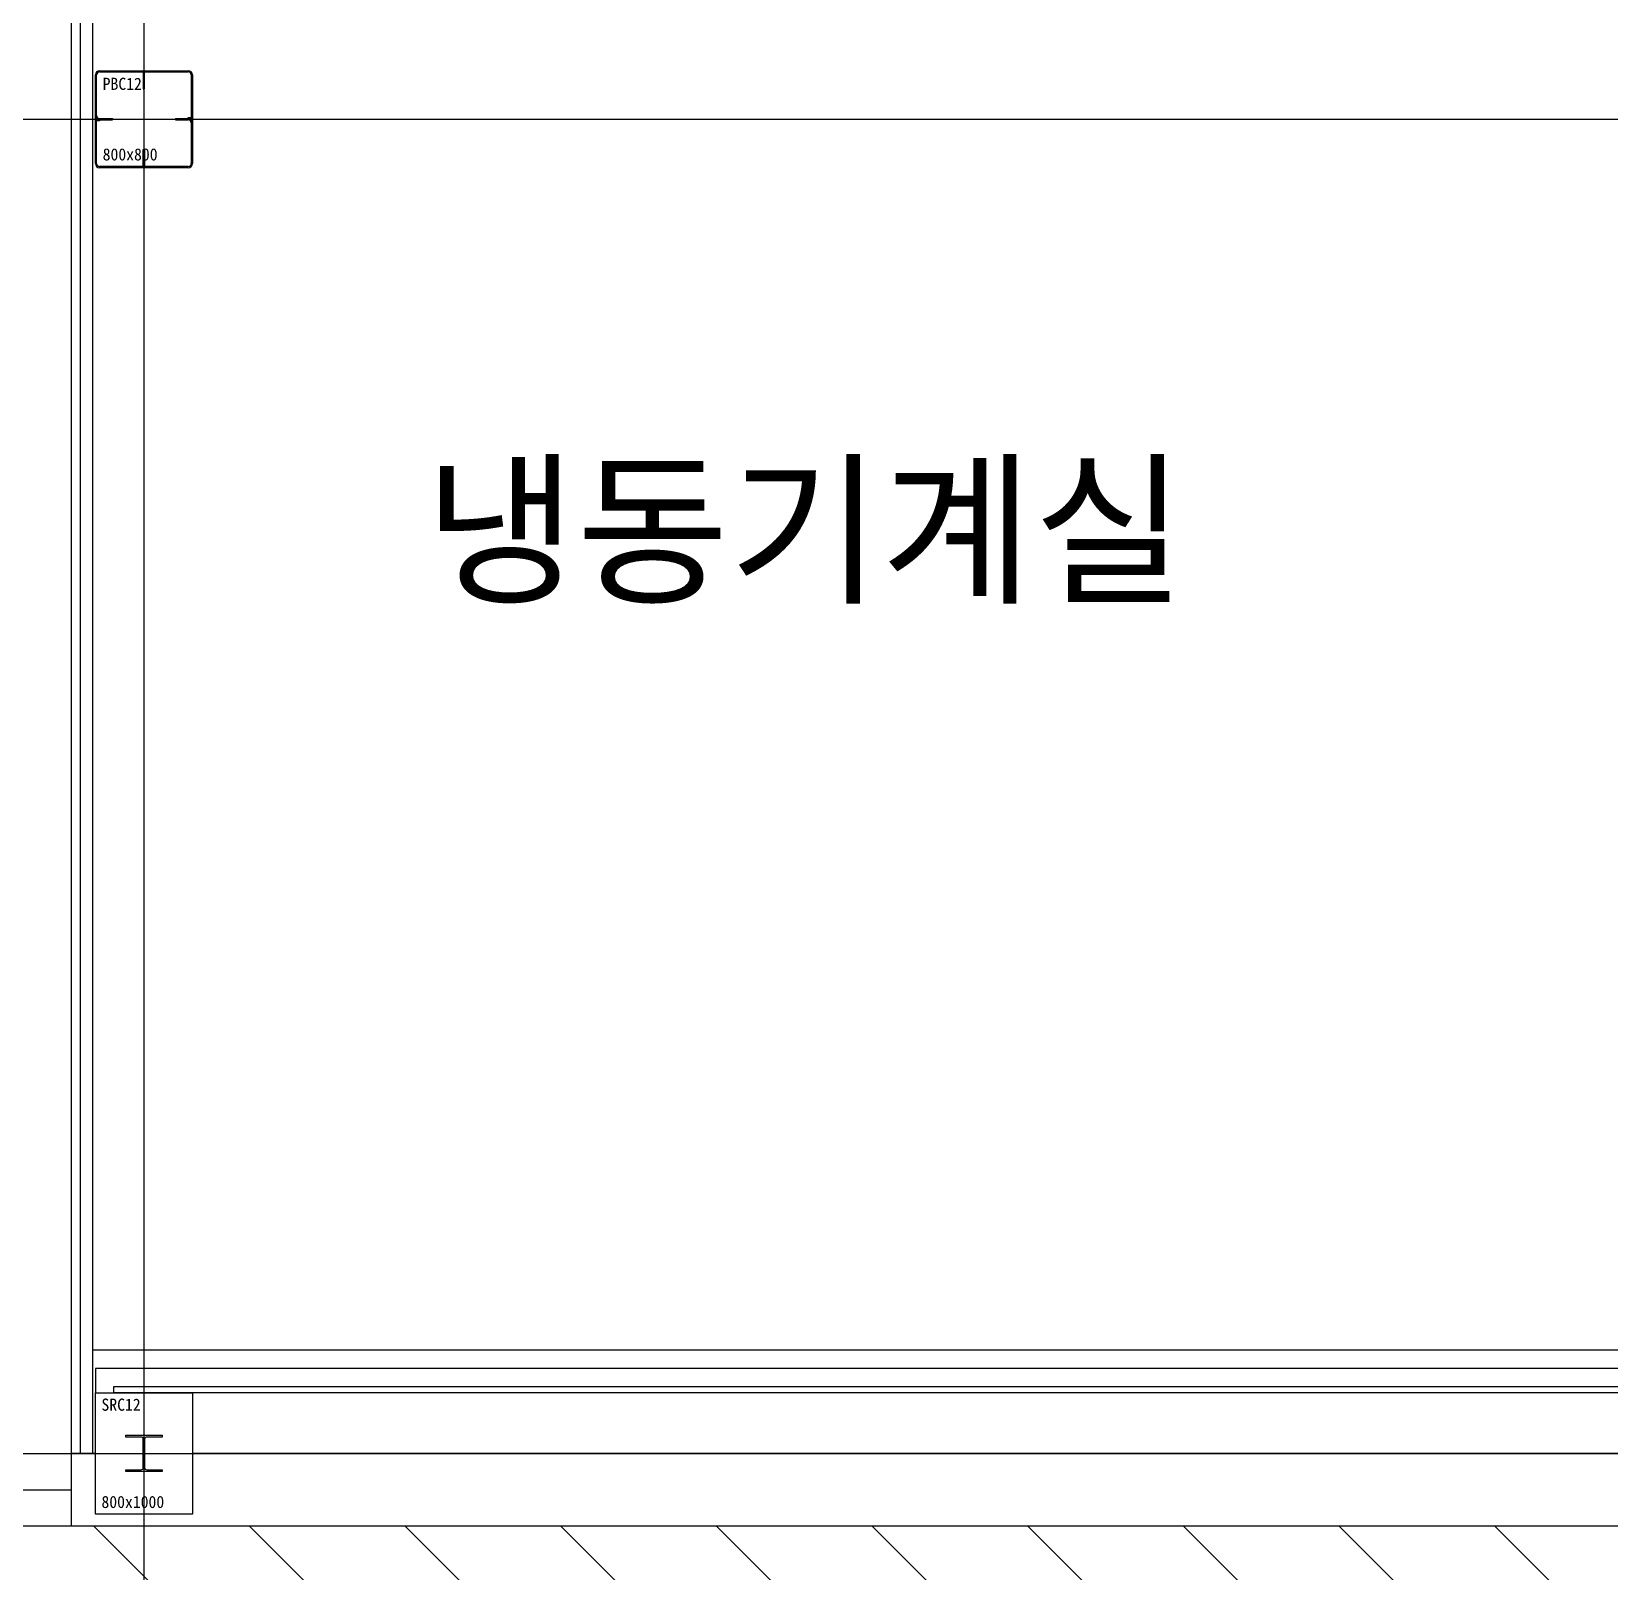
# Model space of a CAD drawing. Extents: x 152195838 to 160350639, y 364657247 to 370318102.
# Drawn here: x 157579021 to 157592024, y 364982059 to 364994755 of the extents above; entities that cross this region are included whole.
import ezdxf
from ezdxf.xclip import XClip

# ---------------------------------------------------------------- set-up
doc = ezdxf.new("R2010")
doc.units = 0
doc.header["$MEASUREMENT"] = 0
for name, pattern in [('DASHED', [0.75, 0.5, -0.25]), ('HID', [2.3, 1.5, -0.8]), ('지하1층평면도_$0$CEN', [62, 60, -1, 0, -1])]:
    doc.linetypes.add(name, pattern=pattern)
doc.layers.get('0').update_dxf_attribs({"linetype": 'CONTINUOUS'})
doc.layers.get('Defpoints').update_dxf_attribs({"linetype": 'CONTINUOUS'})
for name, color, linetype in [('-S-foundation txt', 3, 'CONTINUOUS'), ('4A.TEC OPEN', 9, 'HID'), ('4A.TEC 마감선 1', 6, 'CONTINUOUS'), ('4A.TEC 벽체 1', 2, 'CONTINUOUS'), ('4A.TEC 벽체 2', 3, 'CONTINUOUS'), ('4A.TEC 벽체 3', 4, 'CONTINUOUS'), ('COL', 2, 'CONTINUOUS'), ('H-Beam', 4, 'CONTINUOUS'), ('INSULATION', 254, '지하1층평면도_$0$CEN'), ('main-sec$0$㈜SE&C 해치 1', 250, 'CONTINUOUS'), ('P-BOX', 3, 'CONTINUOUS')]:
    doc.layers.add(name, color=color, linetype=linetype)
doc.layers.add('DEFPOINT', color=135, linetype='CONTINUOUS', plot=False)
doc.styles.add('KSHP', font='')
doc.styles.add('돋움체', font='')
doc.styles.get('KSHP').set_extended_font_data('Gulim')
doc.styles.get('돋움체').set_extended_font_data('DotumChe')

# ---------------------------------------------------------------- blocks, each defined once
blk = doc.blocks.new('dwg1F34')
at = {"linetype": 'Continuous'}
blk.add_line((193053, 111740), (168277, 111740), dxfattribs=at)
blk.add_lwpolyline([(168356, 112040), (193053, 112040)], dxfattribs=at)
blk = doc.blocks.new('A$C111325cc')
at = {"layer": 'DEFPOINT'}
for p, q in [((136276, 244000), (136276, 0)), ((0, 97063), (324969, 97063)), ((0, 86063), (324969, 86063))]:
    blk.add_line(p, q, dxfattribs=at)
blk = doc.blocks.new('SRC12(B2~1F)')
at = {"layer": 'COL', "ltscale": 5}
blk.add_lwpolyline([(0, 1000), (800, 1000), (800, 0), (0, 0)], close=True, dxfattribs=at)
at = {"layer": 'H-Beam'}
blk.add_lwpolyline([(377, 365, 0.414214), (395, 383), (395, 617, 0.414214), (377, 635), (250, 635), (250, 650), (550, 650), (550, 635), (423, 635, 0.414214), (405, 617), (405, 383, 0.414214), (423, 365), (550, 365), (550, 350), (250, 350), (250, 365)], format="xyb", close=True, dxfattribs=at)
at = {"layer": 'DEFPOINT', "style": '돋움체'}
for s, p in [('SRC12', (50, 852)), ('800x1000', (50, 50))]:
    blk.add_text(s, height=100, dxfattribs=at).set_placement(p)
blk = doc.blocks.new('PBC12(B2F~2F)')
at = {"layer": 'P-BOX'}
h = blk.add_hatch(color=3, dxfattribs=at)
h.dxf.hatch_style = 1
h.paths.add_polyline_path([(135, 495, -0.414216), (100, 530), (100, 495)])
h.paths.add_polyline_path([(900, 470), (900, 505), (865, 505, -0.414217)])
at = {"layer": 'Defpoints', "color": 1, "ltscale": 50}
for p, q in [((500, 1000), (500, 0)), ((0, 500), (1000, 500))]:
    blk.add_line(p, q, dxfattribs=at)
at = {"layer": 'P-BOX', "color": 3, "ltscale": 50}
for p, q in [((495, 890), (495, 750)), ((505, 750), (505, 890)), ((495, 750), (505, 750)), ((100, 495), (240, 495)), ((135, 505), (240, 505)), ((240, 505), (240, 495)), ((760, 505), (900, 505)), ((760, 505), (760, 495)), ((760, 495), (865, 495)), ((495, 110), (495, 250)), ((495, 250), (505, 250)), ((505, 250), (505, 110))]:
    blk.add_line(p, q, dxfattribs=at)
for points in [[(100, 135), (100, 865)], [(110, 530), (110, 865)], [(135, 900), (865, 900)], [(135, 890), (865, 890)], [(890, 865), (890, 505)], [(900, 865), (900, 135)], [(110, 135), (110, 495)], [(110, 495), (135, 495), (135, 486), (110, 486), (110, 495)], [(865, 514), (890, 514), (890, 505), (865, 505), (865, 514)], [(890, 470), (890, 135)], [(865, 110), (135, 110)], [(865, 100), (135, 100)]]:
    blk.add_lwpolyline(points, dxfattribs=at)
for centre, radius, start, end in [((135, 865), 35, 90, 180), ((135, 865), 25, 90, 180), ((865, 865), 35, 0, 90), ((865, 865), 25, 0, 90), ((135, 530), 35, 180, 270), ((135, 530), 25, 180, 270), ((865, 470), 35, 0, 90), ((865, 470), 25, 0, 90), ((135, 135), 35, 180, 270), ((135, 135), 25, 180, 270), ((865, 135), 35, 270, 0), ((865, 135), 25, 270, 0)]:
    blk.add_arc(centre, radius, start, end, dxfattribs=at)
at = {"layer": 'DEFPOINT', "style": '돋움체'}
for s, p in [('PBC12', (160, 742)), ('800x800', (160, 160))]:
    blk.add_text(s, height=100, dxfattribs=at).set_placement(p)
blk = doc.blocks.new('B2FCOL')
at = {"layer": '-S-foundation txt', "linetype": 'DASHED'}
blk.add_blockref('PBC12(B2F~2F)', (0, 11000), dxfattribs=at)
blk.add_blockref('SRC12(B2~1F)', (100, 0))

msp = doc.modelspace()

# ---------------------------------------------------------------- hatches: boundary and pattern name
at = {"layer": 'main-sec$0$㈜SE&C 해치 1'}
h = msp.add_hatch(dxfattribs=at)
h.set_pattern_fill('ANSI31', color=251, scale=285.714286, angle=270, style=0)
h.set_pattern_definition([(315, (167934299.2, 373642717), (641.446866, 641.446866), [])])
h.paths.add_polyline_path([(157579347.0046, 365077827.9747), (157644820.1396, 365079334.8445), (157664042.5442, 365082614.214), (157696300.9706, 365092461.5735), (157705878.9325, 365092105.9642), (157722062.2091, 365086751.0783), (157728111.4764, 365084753.4938), (157731823.7159, 364928876.8543), (157710998.2248, 364927732.8969), (157693187.2422, 364933748.3889), (157684865.6224, 364932705.433), (157670060.5684, 364932110.3845), (157644818.6969, 364926640.3086), (157618543.7022, 364929061.0921), (157600633.8117, 364941582.8082), (157589338.5413, 364948408.6889), (157552797.2672, 364967940.5057), (157558910.4219, 364979377.3558), (157559004.7387, 364979553.8094), (157553965.823, 364982431.8958), (157579347.0046, 364982431.8958), (157670597.0046, 364982431.8958), (157670597.0046, 365071631.8958), (157579347.0046, 365071631.8958)])

# ---------------------------------------------------------------- linework, layer by layer
at = {"layer": '4A.TEC OPEN', "ltscale": 1000, "flags": 128}
msp.add_lwpolyline([(157579347.0046, 364982431.8958), (157573347.0046, 364982431.8958), (157573347.0046, 365071631.8958), (157579347.0046, 365071631.8958)], dxfattribs=at)
at = {"layer": '4A.TEC 마감선 1', "flags": 128}
msp.add_lwpolyline([(157669097.0046, 364994431.8958), (157669097.0046, 364983881.8958), (157579522.0046, 364983881.8958)], dxfattribs=at)
at = {"layer": '4A.TEC 벽체 1'}
for p, q in [((157579347.0046, 364983031.8958), (157579347.0046, 364982431.8958)), ((157579547.0046, 364983031.8958), (157579347.0046, 364983031.8958)), ((157592547.0046, 364983031.8958), (157580347.0046, 364983031.8958)), ((157670547.0046, 364982431.8958), (157579347.0046, 364982431.8958))]:
    msp.add_line(p, q, dxfattribs=at)
at = {"layer": '4A.TEC 벽체 2', "linetype": 'Continuous'}
for points in [[(157669247.0046, 364994431.8958), (157669247.0046, 364983731.8958), (157579547.0046, 364983731.8958), (157579547.0046, 364983531.8958)], [(157669397.0046, 364994431.8958), (157669397.0046, 364983581.8958), (157579697.0046, 364983581.8958)], [(157579697.0046, 364983581.8958), (157579697.0046, 364983531.8958)]]:
    msp.add_lwpolyline(points, dxfattribs=at)
at = {"layer": '4A.TEC 벽체 3'}
for points in [[(157579347.0046, 365070431.8958), (157579347.0046, 364983031.8958)], [(157579422.0046, 365070431.8958), (157579422.0046, 364983031.8958)], [(157579522.0046, 365070131.8958), (157579522.0046, 364983031.8958)]]:
    msp.add_lwpolyline(points, dxfattribs=at)
at = {"layer": 'INSULATION', "linetype": 'Continuous'}
msp.add_lwpolyline([(157669447.0046, 364994431.8958), (157669447.0046, 364983531.8958), (157579697.0046, 364983531.8958)], dxfattribs=at)

# ---------------------------------------------------------------- block references
ref = msp.add_blockref('dwg1F34', (157386294.1963, 364870692.3902))
XClip(ref).set_block_clipping_path([(73539.6965270936, 26276.3403887749), (382345.1829269826, 254113.1821119785)])
msp.add_blockref('B2FCOL', (157579447.0046, 364982531.8958))
at = {"layer": 'DEFPOINT'}
msp.add_blockref('A$C111325cc', (157443670.7413, 364896968.7328), dxfattribs=at)

# ---------------------------------------------------------------- texts
at = {"layer": 'DEFPOINT', "style": 'KSHP'}
msp.add_text('냉동기계실', height=1000, dxfattribs=at).set_placement((157582257.4612, 364990143.8195))

doc.saveas('drawing.dxf')
